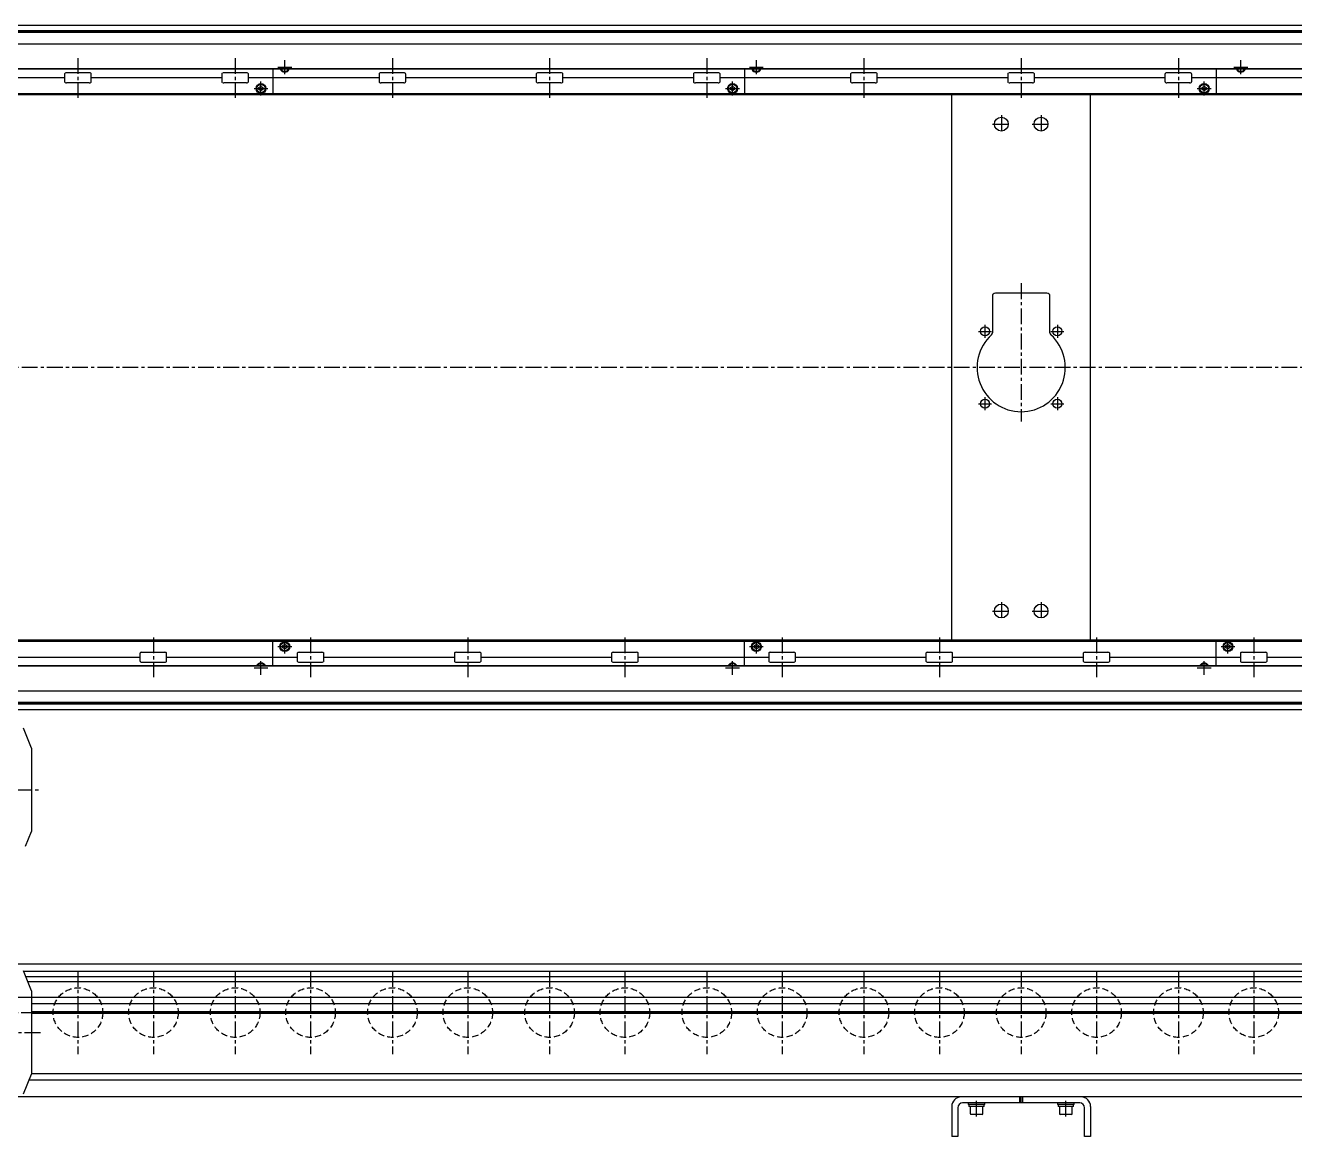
# Model space of a CAD drawing. Extents: x -10 to 3857, y -8 to 1201.
# Drawn here: x 676 to 1956, y 28 to 1148 of the extents above; entities that cross this region are included whole.
import ezdxf

# ---------------------------------------------------------------- set-up
doc = ezdxf.new("R2010")
doc.units = 0
doc.header["$LTSCALE"] = 0.5
doc.linetypes.add('CENTER', pattern=[50.8, 31.75, -6.35, 6.35, -6.35])
doc.linetypes.add('DASHED', pattern=[19.05, 12.7, -6.35])
for name, color, linetype in [('MSM_CENTER', 1, 'CENTER'), ('MSM_CONTINUOUS', 7, 'CONTINUOUS'), ('MSM_DASHED', 4, 'DASHED')]:
    doc.layers.add(name, color=color, linetype=linetype)

msp = doc.modelspace()

# ---------------------------------------------------------------- linework, layer by layer
at = {"layer": 'MSM_CENTER'}
for p, q in [((729.3, 1115.5), (729.3, 1075.5)), ((887.8, 1115.5), (887.8, 1075.5)), ((1046.3, 1115.5), (1046.3, 1075.5)), ((1204.8, 1115.5), (1204.8, 1075.5)), ((1363.3, 1115.5), (1363.3, 1075.5)), ((1521.8, 1115.5), (1521.8, 1075.5)), ((1680.3, 1115.5), (1680.3, 1075.5)), ((1838.8, 1115.5), (1838.8, 1075.5)), ((930.8, 1106.2), (944.8, 1106.2)), ((937.8, 1099.2), (937.8, 1113.2)), ((1406.3, 1106.2), (1420.3, 1106.2)), ((1413.3, 1099.2), (1413.3, 1113.2)), ((1894.8, 1106.2), (1908.8, 1106.2)), ((1901.8, 1099.2), (1901.8, 1113.2)), ((913.8, 1077.7), (913.8, 1091.8)), ((1389.3, 1077.7), (1389.3, 1091.8)), ((1864.8, 1077.7), (1864.8, 1091.8)), ((906.8, 1084.7), (920.8, 1084.7)), ((1382.3, 1084.7), (1396.3, 1084.7)), ((1857.8, 1084.7), (1871.8, 1084.7)), ((1660.3, 1057.9), (1660.3, 1039.9)), ((1700.3, 1057.9), (1700.3, 1039.9)), ((1651.3, 1048.9), (1669.3, 1048.9)), ((1691.3, 1048.9), (1709.3, 1048.9)), ((1680.3, 888.4), (1680.3, 748.9)), ((1643.8, 846.4), (1643.8, 833.4)), ((1716.8, 846.4), (1716.8, 833.4)), ((1637.3, 839.9), (1650.3, 839.9)), ((1710.3, 839.9), (1723.3, 839.9)), ((2999.9, 803.4), (359.8, 803.4)), ((1643.8, 773.4), (1643.8, 760.4)), ((1716.8, 773.4), (1716.8, 760.4)), ((1637.3, 766.9), (1650.3, 766.9)), ((1710.3, 766.9), (1723.3, 766.9)), ((1660.3, 566.9), (1660.3, 548.9)), ((1700.3, 566.9), (1700.3, 548.9)), ((1651.3, 557.9), (1669.3, 557.9)), ((1691.3, 557.9), (1709.3, 557.9)), ((805.3, 531.3), (805.3, 491.3)), ((937.8, 515), (937.8, 529)), ((963.8, 531.3), (963.8, 491.3)), ((1122.3, 531.3), (1122.3, 491.3)), ((1280.8, 531.3), (1280.8, 491.3)), ((1413.3, 515), (1413.3, 529)), ((1439.3, 531.3), (1439.3, 491.3)), ((1597.8, 531.3), (1597.8, 491.3)), ((1756.3, 531.3), (1756.3, 491.3)), ((1888.8, 515), (1888.8, 529)), ((1914.8, 531.3), (1914.8, 491.3)), ((930.8, 522), (944.8, 522)), ((1406.3, 522), (1420.3, 522)), ((1881.8, 522), (1895.8, 522)), ((906.8, 500.5), (920.8, 500.5)), ((913.8, 493.5), (913.8, 507.5)), ((1382.3, 500.5), (1396.3, 500.5)), ((1389.3, 493.5), (1389.3, 507.5)), ((1857.8, 500.5), (1871.8, 500.5)), ((1864.8, 493.5), (1864.8, 507.5)), ((362.3, 377.7), (692.3, 377.7)), ((729.3, 195), (729.3, 111)), ((805.3, 195), (805.3, 111)), ((887.8, 195), (887.8, 111)), ((963.8, 195), (963.8, 111)), ((1046.3, 195), (1046.3, 111)), ((1122.3, 195), (1122.3, 111)), ((1204.8, 195), (1204.8, 111)), ((1280.8, 195), (1280.8, 111)), ((1363.3, 195), (1363.3, 111)), ((1439.3, 195), (1439.3, 111)), ((1521.8, 195), (1521.8, 111)), ((1597.8, 195), (1597.8, 111)), ((1680.3, 195), (1680.3, 111)), ((1756.3, 195), (1756.3, 111)), ((1838.8, 195), (1838.8, 111)), ((1914.8, 195), (1914.8, 111)), ((367.3, 153), (2990.3, 153)), ((472.3, 133), (692.3, 133)), ((1635.3, 48.4), (1635.3, 64)), ((1725.3, 48.4), (1725.3, 64))]:
    msp.add_line(p, q, dxfattribs=at)
at = {"layer": 'MSM_CONTINUOUS'}
for p, q in [((2989.9, 1148.4), (370.7, 1148.4)), ((2988.3, 1148.3), (372.3, 1148.3)), ((2963.6, 1142.9), (396.9, 1142.9)), ((2963.6, 1141.2), (396.9, 1141.2)), ((2963.5, 1142), (397, 1142)), ((2988.3, 1129.5), (372.3, 1129.5)), ((2988.3, 1104.1), (372.3, 1104.1)), ((2988.3, 1104.5), (422.3, 1104.5)), ((925.8, 1104.1), (925.8, 1079.4)), ((937.8, 1103.9), (937.4, 1104.1)), ((938.1, 1104.1), (937.8, 1103.9)), ((1401.3, 1104.1), (1401.3, 1079.4)), ((1413.3, 1103.9), (1412.9, 1104.1)), ((1413.6, 1104.1), (1413.3, 1103.9)), ((1876.8, 1104.1), (1876.8, 1079.4)), ((1901.8, 1103.9), (1901.4, 1104.1)), ((1902.1, 1104.1), (1901.8, 1103.9)), ((715.8, 1095.5), (584.2, 1095.5)), ((715.8, 1099.5), (715.8, 1091.5)), ((740.7, 1100.5), (717.8, 1100.5)), ((740.7, 1090.5), (717.8, 1090.5)), ((742.7, 1091.5), (742.7, 1099.5)), ((874.3, 1095.5), (742.7, 1095.5)), ((874.3, 1099.5), (874.3, 1091.5)), ((899.2, 1100.5), (876.3, 1100.5)), ((899.2, 1090.5), (876.3, 1090.5)), ((901.2, 1091.5), (901.2, 1099.5)), ((1032.8, 1095.5), (901.2, 1095.5)), ((1032.8, 1099.5), (1032.8, 1091.5)), ((1057.7, 1100.5), (1034.8, 1100.5)), ((1057.7, 1090.5), (1034.8, 1090.5)), ((1059.7, 1091.5), (1059.7, 1099.5)), ((1191.3, 1095.5), (1059.7, 1095.5)), ((1191.3, 1099.5), (1191.3, 1091.5)), ((1216.2, 1100.5), (1193.3, 1100.5)), ((1216.2, 1090.5), (1193.3, 1090.5)), ((1218.2, 1091.5), (1218.2, 1099.5)), ((1349.8, 1095.5), (1218.2, 1095.5)), ((1349.8, 1099.5), (1349.8, 1091.5)), ((1374.7, 1100.5), (1351.8, 1100.5)), ((1374.7, 1090.5), (1351.8, 1090.5)), ((1376.7, 1091.5), (1376.7, 1099.5)), ((1508.3, 1095.5), (1376.7, 1095.5)), ((1508.3, 1099.5), (1508.3, 1091.5)), ((1533.2, 1100.5), (1510.3, 1100.5)), ((1533.2, 1090.5), (1510.3, 1090.5)), ((1535.2, 1091.5), (1535.2, 1099.5)), ((1666.8, 1095.5), (1535.2, 1095.5)), ((1666.8, 1099.5), (1666.8, 1091.5)), ((1691.7, 1100.5), (1668.8, 1100.5)), ((1691.7, 1090.5), (1668.8, 1090.5)), ((1693.7, 1091.5), (1693.7, 1099.5)), ((1825.3, 1095.5), (1693.7, 1095.5)), ((1825.3, 1099.5), (1825.3, 1091.5)), ((1850.2, 1100.5), (1827.3, 1100.5)), ((1850.2, 1090.5), (1827.3, 1090.5)), ((1852.2, 1091.5), (1852.2, 1099.5)), ((1983.8, 1095.5), (1852.2, 1095.5)), ((2986.3, 1079.4), (450.3, 1079.4)), ((2989.9, 1078.4), (450.3, 1078.4)), ((911.8, 1085.9), (913.8, 1087.1)), ((911.8, 1083.6), (911.8, 1085.9)), ((913.8, 1082.4), (911.8, 1083.6)), ((913.8, 1087.1), (915.8, 1085.9)), ((915.8, 1083.6), (913.8, 1082.4)), ((915.8, 1085.9), (915.8, 1083.6)), ((1387.3, 1085.9), (1389.3, 1087.1)), ((1387.3, 1083.6), (1387.3, 1085.9)), ((1389.3, 1082.4), (1387.3, 1083.6)), ((1389.3, 1087.1), (1391.3, 1085.9)), ((1391.3, 1083.6), (1389.3, 1082.4)), ((1391.3, 1085.9), (1391.3, 1083.6)), ((1610.3, 528.4), (1610.3, 1078.4)), ((1750.3, 528.4), (1750.3, 1078.4)), ((1862.8, 1085.9), (1864.8, 1087.1)), ((1862.8, 1083.6), (1862.8, 1085.9)), ((1864.8, 1082.4), (1862.8, 1083.6)), ((1864.8, 1087.1), (1866.8, 1085.9)), ((1866.8, 1083.6), (1864.8, 1082.4)), ((1866.8, 1085.9), (1866.8, 1083.6)), ((1651.3, 875.4), (1651.3, 838.5)), ((1706.3, 878.4), (1654.3, 878.4)), ((1709.3, 838.5), (1709.3, 875.4)), ((2989.9, 528.4), (450.3, 528.4)), ((450.3, 527.4), (2986.3, 527.4)), ((925.8, 502.6), (925.8, 527.4)), ((1401.3, 502.6), (1401.3, 527.4)), ((1876.8, 502.6), (1876.8, 527.4)), ((791.8, 515.3), (791.8, 507.3)), ((793.8, 516.3), (816.7, 516.3)), ((818.7, 507.3), (818.7, 515.3)), ((935.8, 523.2), (937.8, 524.4)), ((935.8, 520.9), (935.8, 523.2)), ((937.8, 519.7), (935.8, 520.9)), ((937.8, 524.4), (939.8, 523.2)), ((939.8, 520.9), (937.8, 519.7)), ((939.8, 523.2), (939.8, 520.9)), ((950.3, 515.3), (950.3, 507.3)), ((952.3, 516.3), (975.2, 516.3)), ((977.2, 507.3), (977.2, 515.3)), ((1108.8, 515.3), (1108.8, 507.3)), ((1110.8, 516.3), (1133.7, 516.3)), ((1135.7, 507.3), (1135.7, 515.3)), ((1267.3, 515.3), (1267.3, 507.3)), ((1269.3, 516.3), (1292.2, 516.3)), ((1294.2, 507.3), (1294.2, 515.3)), ((1411.3, 523.2), (1413.3, 524.4)), ((1411.3, 520.9), (1411.3, 523.2)), ((1413.3, 519.7), (1411.3, 520.9)), ((1413.3, 524.4), (1415.3, 523.2)), ((1415.3, 520.9), (1413.3, 519.7)), ((1415.3, 523.2), (1415.3, 520.9)), ((1425.8, 515.3), (1425.8, 507.3)), ((1427.8, 516.3), (1450.7, 516.3)), ((1452.7, 507.3), (1452.7, 515.3)), ((1584.3, 515.3), (1584.3, 507.3)), ((1586.3, 516.3), (1609.2, 516.3)), ((1611.2, 507.3), (1611.2, 515.3)), ((1742.8, 515.3), (1742.8, 507.3)), ((1744.8, 516.3), (1767.7, 516.3)), ((1769.7, 507.3), (1769.7, 515.3)), ((1886.8, 523.2), (1888.8, 524.4)), ((1886.8, 520.9), (1886.8, 523.2)), ((1888.8, 519.7), (1886.8, 520.9)), ((1888.8, 524.4), (1890.8, 523.2)), ((1890.8, 520.9), (1888.8, 519.7)), ((1890.8, 523.2), (1890.8, 520.9)), ((1901.3, 515.3), (1901.3, 507.3)), ((1903.3, 516.3), (1926.2, 516.3)), ((1928.2, 507.3), (1928.2, 515.3)), ((2988.3, 502.6), (372.3, 502.6)), ((2988.3, 502.2), (422.3, 502.2)), ((660.2, 511.3), (791.8, 511.3)), ((793.8, 506.3), (816.7, 506.3)), ((818.7, 511.3), (950.3, 511.3)), ((913.4, 502.6), (913.8, 502.9)), ((913.8, 502.9), (914.1, 502.6)), ((952.3, 506.3), (975.2, 506.3)), ((977.2, 511.3), (1108.8, 511.3)), ((1110.8, 506.3), (1133.7, 506.3)), ((1135.7, 511.3), (1267.3, 511.3)), ((1269.3, 506.3), (1292.2, 506.3)), ((1294.2, 511.3), (1425.8, 511.3)), ((1388.9, 502.6), (1389.3, 502.9)), ((1389.3, 502.9), (1389.6, 502.6)), ((1427.8, 506.3), (1450.7, 506.3)), ((1452.7, 511.3), (1584.3, 511.3)), ((1586.3, 506.3), (1609.2, 506.3)), ((1611.2, 511.3), (1742.8, 511.3)), ((1744.8, 506.3), (1767.7, 506.3)), ((1769.7, 511.3), (1901.3, 511.3)), ((1864.4, 502.6), (1864.8, 502.9)), ((1864.8, 502.9), (1865.1, 502.6)), ((1903.3, 506.3), (1926.2, 506.3)), ((1928.2, 511.3), (2059.8, 511.3)), ((2988.3, 477.2), (372.3, 477.2)), ((2963.6, 465.6), (396.9, 465.6)), ((2963.6, 463.9), (396.9, 463.9)), ((2963.5, 464.7), (397, 464.7)), ((2989.9, 458.4), (370.7, 458.4)), ((2988.3, 458.4), (372.3, 458.4)), ((682.3, 419.7), (674.3, 439.7)), ((682.3, 419.7), (682.3, 335.7)), ((676.3, 320.7), (682.3, 335.7)), ((2988.3, 202), (372.3, 202)), ((682.3, 175), (674.3, 195)), ((2988.3, 194.6), (674.4, 194.6)), ((2872.3, 189), (676.7, 189)), ((2872.3, 184), (678.7, 184)), ((2772.3, 168.2), (667.3, 168.2)), ((682.3, 175), (682.3, 91)), ((2772.3, 161.8), (682.3, 161.8)), ((2772.3, 153.9), (682.3, 153.9)), ((2772.3, 153), (682.3, 153)), ((2772.3, 152.1), (682.3, 152.1)), ((674.3, 71), (682.3, 91)), ((2772.3, 91.3), (682.3, 91.3)), ((2772.3, 84.8), (679.8, 84.8)), ((2989.9, 68), (472.3, 68)), ((1678.8, 62), (1678.8, 68)), ((1680.3, 62), (1680.3, 68)), ((1681.8, 62), (1681.8, 68)), ((1610.3, 58.5), (1610.3, 28)), ((1616.3, 57), (1616.3, 28)), ((1739.3, 62), (1621.3, 62)), ((1626.8, 62), (1626.8, 60.4)), ((1643.8, 60.4), (1626.8, 60.4)), ((1627.6, 60.4), (1627.6, 58.4)), ((1643, 58.4), (1627.6, 58.4)), ((1628.8, 58.4), (1628.8, 51.2)), ((1641.8, 51.2), (1641.8, 58.4)), ((1643, 58.4), (1643, 60.4)), ((1643.8, 60.4), (1643.8, 62)), ((1716.8, 62), (1716.8, 60.4)), ((1733.8, 60.4), (1716.8, 60.4)), ((1717.6, 60.4), (1717.6, 58.4)), ((1733, 58.4), (1717.6, 58.4)), ((1718.8, 58.4), (1718.8, 51.2)), ((1731.8, 51.2), (1731.8, 58.4)), ((1733, 58.4), (1733, 60.4)), ((1733.8, 60.4), (1733.8, 62)), ((1744.3, 28), (1744.3, 57)), ((1750.3, 58.5), (1750.3, 28)), ((1641, 50.4), (1629.6, 50.4)), ((1731, 50.4), (1719.6, 50.4)), ((1616.3, 28), (1610.3, 28)), ((1750.3, 28), (1744.3, 28))]:
    msp.add_line(p, q, dxfattribs=at)
for centre, radius in [((913.8, 1084.7), 5), ((913.8, 1084.7), 4.25), ((1389.3, 1084.7), 5), ((1389.3, 1084.7), 4.25), ((1864.8, 1084.7), 5), ((1864.8, 1084.7), 4.25), ((1660.3, 1048.9), 7), ((1700.3, 1048.9), 7), ((1643.8, 839.9), 4.5), ((1716.8, 839.9), 4.5), ((1643.8, 766.9), 4.5), ((1716.8, 766.9), 4.5), ((1660.3, 557.9), 7), ((1700.3, 557.9), 7), ((937.8, 522), 5), ((937.8, 522), 4.25), ((1413.3, 522), 5), ((1413.3, 522), 4.25), ((1888.8, 522), 5), ((1888.8, 522), 4.25)]:
    msp.add_circle(centre, radius, dxfattribs=at)
for centre, radius, start, end in [((937.8, 1106.2), 5, 204.8346, 335.1654), ((937.8, 1106.2), 4.25, 209.6116, 330.3884), ((1413.3, 1106.2), 5, 204.8346, 335.1654), ((1413.3, 1106.2), 4.25, 209.6116, 330.3884), ((1901.8, 1106.2), 5, 204.8346, 335.1654), ((1901.8, 1106.2), 4.25, 209.6116, 330.3884), ((716.7, 1099.4), 0.882, 115.5328, 172.1027), ((716.7, 1091.6), 0.882, 187.8973, 244.4672), ((717.8, 1097.1), 3.41, 89.6687, 115.2454), ((717.8, 1093.9), 3.41, 244.7546, 270.3313), ((740.7, 1097.1), 3.41, 64.7546, 90.3313), ((740.7, 1093.9), 3.41, 269.6687, 295.2454), ((741.8, 1099.4), 0.882, 7.8973, 64.4672), ((741.8, 1091.6), 0.882, 295.5328, 352.1027), ((875.2, 1099.4), 0.882, 115.5328, 172.1027), ((875.2, 1091.6), 0.882, 187.8973, 244.4672), ((876.3, 1097.1), 3.41, 89.6687, 115.2454), ((876.3, 1093.9), 3.41, 244.7546, 270.3313), ((899.2, 1097.1), 3.41, 64.7546, 90.3313), ((899.2, 1093.9), 3.41, 269.6687, 295.2454), ((900.3, 1099.4), 0.882, 7.8973, 64.4672), ((900.3, 1091.6), 0.882, 295.5328, 352.1027), ((1033.7, 1099.4), 0.882, 115.5328, 172.1027), ((1033.7, 1091.6), 0.882, 187.8973, 244.4672), ((1034.8, 1097.1), 3.41, 89.6687, 115.2454), ((1034.8, 1093.9), 3.41, 244.7546, 270.3313), ((1057.7, 1097.1), 3.41, 64.7546, 90.3313), ((1057.7, 1093.9), 3.41, 269.6687, 295.2454), ((1058.8, 1099.4), 0.882, 7.8973, 64.4672), ((1058.8, 1091.6), 0.882, 295.5328, 352.1027), ((1192.2, 1099.4), 0.882, 115.5328, 172.1027), ((1192.2, 1091.6), 0.882, 187.8973, 244.4672), ((1193.3, 1097.1), 3.41, 89.6687, 115.2454), ((1193.3, 1093.9), 3.41, 244.7546, 270.3313), ((1216.2, 1097.1), 3.41, 64.7546, 90.3313), ((1216.2, 1093.9), 3.41, 269.6687, 295.2454), ((1217.3, 1099.4), 0.882, 7.8973, 64.4672), ((1217.3, 1091.6), 0.882, 295.5328, 352.1027), ((1350.7, 1099.4), 0.882, 115.5328, 172.1027), ((1350.7, 1091.6), 0.882, 187.8973, 244.4672), ((1351.8, 1097.1), 3.41, 89.6687, 115.2454), ((1351.8, 1093.9), 3.41, 244.7546, 270.3313), ((1374.7, 1097.1), 3.41, 64.7546, 90.3313), ((1374.7, 1093.9), 3.41, 269.6687, 295.2454), ((1375.8, 1099.4), 0.882, 7.8973, 64.4672), ((1375.8, 1091.6), 0.882, 295.5328, 352.1027), ((1509.2, 1099.4), 0.882, 115.5328, 172.1027), ((1509.2, 1091.6), 0.882, 187.8973, 244.4672), ((1510.3, 1097.1), 3.41, 89.6687, 115.2454), ((1510.3, 1093.9), 3.41, 244.7546, 270.3313), ((1533.2, 1097.1), 3.41, 64.7546, 90.3313), ((1533.2, 1093.9), 3.41, 269.6687, 295.2454), ((1534.3, 1099.4), 0.882, 7.8973, 64.4672), ((1534.3, 1091.6), 0.882, 295.5328, 352.1027), ((1667.7, 1099.4), 0.882, 115.5328, 172.1027), ((1667.7, 1091.6), 0.882, 187.8973, 244.4672), ((1668.8, 1097.1), 3.41, 89.6687, 115.2454), ((1668.8, 1093.9), 3.41, 244.7546, 270.3313), ((1691.7, 1097.1), 3.41, 64.7546, 90.3313), ((1691.7, 1093.9), 3.41, 269.6687, 295.2454), ((1692.8, 1099.4), 0.882, 7.8973, 64.4672), ((1692.8, 1091.6), 0.882, 295.5328, 352.1027), ((1826.2, 1099.4), 0.882, 115.5328, 172.1027), ((1826.2, 1091.6), 0.882, 187.8973, 244.4672), ((1827.3, 1097.1), 3.41, 89.6687, 115.2454), ((1827.3, 1093.9), 3.41, 244.7546, 270.3313), ((1850.2, 1097.1), 3.41, 64.7546, 90.3313), ((1850.2, 1093.9), 3.41, 269.6687, 295.2454), ((1851.3, 1099.4), 0.882, 7.8973, 64.4672), ((1851.3, 1091.6), 0.882, 295.5328, 352.1027), ((1654.3, 875.4), 3, 90, 180), ((1706.3, 875.4), 3, 0, 90), ((1680.3, 803.4), 44.5, 132.3521, 47.6479), ((1648.3, 838.5), 3, 312.3521, 360), ((1712.3, 838.5), 3, 180, 227.6479), ((792.7, 515.2), 0.882, 115.5328, 172.1027), ((793.8, 512.9), 3.41, 89.6687, 115.2454), ((816.7, 512.9), 3.41, 64.7546, 90.3313), ((817.8, 515.2), 0.882, 7.8973, 64.4672), ((951.2, 515.2), 0.882, 115.5328, 172.1027), ((952.3, 512.9), 3.41, 89.6687, 115.2454), ((975.2, 512.9), 3.41, 64.7546, 90.3313), ((976.3, 515.2), 0.882, 7.8973, 64.4672), ((1109.7, 515.2), 0.882, 115.5328, 172.1027), ((1110.8, 512.9), 3.41, 89.6687, 115.2454), ((1133.7, 512.9), 3.41, 64.7546, 90.3313), ((1134.8, 515.2), 0.882, 7.8973, 64.4672), ((1268.2, 515.2), 0.882, 115.5328, 172.1027), ((1269.3, 512.9), 3.41, 89.6687, 115.2454), ((1292.2, 512.9), 3.41, 64.7546, 90.3313), ((1293.3, 515.2), 0.882, 7.8973, 64.4672), ((1426.7, 515.2), 0.882, 115.5328, 172.1027), ((1427.8, 512.9), 3.41, 89.6687, 115.2454), ((1450.7, 512.9), 3.41, 64.7546, 90.3313), ((1451.8, 515.2), 0.882, 7.8973, 64.4672), ((1585.2, 515.2), 0.882, 115.5328, 172.1027), ((1586.3, 512.9), 3.41, 89.6687, 115.2454), ((1609.2, 512.9), 3.41, 64.7546, 90.3313), ((1610.3, 515.2), 0.882, 7.8973, 64.4672), ((1743.7, 515.2), 0.882, 115.5328, 172.1027), ((1744.8, 512.9), 3.41, 89.6687, 115.2454), ((1767.7, 512.9), 3.41, 64.7546, 90.3313), ((1768.8, 515.2), 0.882, 7.8973, 64.4672), ((1902.2, 515.2), 0.882, 115.5328, 172.1027), ((1903.3, 512.9), 3.41, 89.6687, 115.2454), ((1926.2, 512.9), 3.41, 64.7546, 90.3313), ((1927.3, 515.2), 0.882, 7.8973, 64.4672), ((792.7, 507.4), 0.882, 187.8973, 244.4672), ((793.8, 509.7), 3.41, 244.7546, 270.3313), ((816.7, 509.7), 3.41, 269.6687, 295.2454), ((817.8, 507.4), 0.882, 295.5328, 352.1027), ((913.8, 500.5), 5, 24.8346, 155.1654), ((913.8, 500.5), 4.25, 29.6116, 150.3884), ((951.2, 507.4), 0.882, 187.8973, 244.4672), ((952.3, 509.7), 3.41, 244.7546, 270.3313), ((975.2, 509.7), 3.41, 269.6687, 295.2454), ((976.3, 507.4), 0.882, 295.5328, 352.1027), ((1109.7, 507.4), 0.882, 187.8973, 244.4672), ((1110.8, 509.7), 3.41, 244.7546, 270.3313), ((1133.7, 509.7), 3.41, 269.6687, 295.2454), ((1134.8, 507.4), 0.882, 295.5328, 352.1027), ((1268.2, 507.4), 0.882, 187.8973, 244.4672), ((1269.3, 509.7), 3.41, 244.7546, 270.3313), ((1292.2, 509.7), 3.41, 269.6687, 295.2454), ((1293.3, 507.4), 0.882, 295.5328, 352.1027), ((1389.3, 500.5), 5, 24.8346, 155.1654), ((1389.3, 500.5), 4.25, 29.6116, 150.3884), ((1426.7, 507.4), 0.882, 187.8973, 244.4672), ((1427.8, 509.7), 3.41, 244.7546, 270.3313), ((1450.7, 509.7), 3.41, 269.6687, 295.2454), ((1451.8, 507.4), 0.882, 295.5328, 352.1027), ((1585.2, 507.4), 0.882, 187.8973, 244.4672), ((1586.3, 509.7), 3.41, 244.7546, 270.3313), ((1609.2, 509.7), 3.41, 269.6687, 295.2454), ((1610.3, 507.4), 0.882, 295.5328, 352.1027), ((1743.7, 507.4), 0.882, 187.8973, 244.4672), ((1744.8, 509.7), 3.41, 244.7546, 270.3313), ((1767.7, 509.7), 3.41, 269.6687, 295.2454), ((1768.8, 507.4), 0.882, 295.5328, 352.1027), ((1864.8, 500.5), 5, 24.8346, 155.1654), ((1864.8, 500.5), 4.25, 29.6116, 150.3884), ((1902.2, 507.4), 0.882, 187.8973, 244.4672), ((1903.3, 509.7), 3.41, 244.7546, 270.3313), ((1926.2, 509.7), 3.41, 269.6687, 295.2454), ((1927.3, 507.4), 0.882, 295.5328, 352.1027), ((1619.8, 58.5), 9.5, 90, 180), ((1740.8, 58.5), 9.5, 0, 90), ((1621.3, 57), 5, 90, 180), ((1629.6, 51.2), 0.8, 180, 270), ((1641, 51.2), 0.8, 270, 0), ((1719.6, 51.2), 0.8, 180, 270), ((1731, 51.2), 0.8, 270, 0), ((1739.3, 57), 5, 0, 90)]:
    msp.add_arc(centre, radius, start, end, dxfattribs=at)
at = {"layer": 'MSM_DASHED'}
for centre in [(729.3, 153), (805.3, 153), (887.8, 153), (963.8, 153), (1046.3, 153), (1122.3, 153), (1204.8, 153), (1280.8, 153), (1363.3, 153), (1439.3, 153), (1521.8, 153), (1597.8, 153), (1680.3, 153), (1756.3, 153), (1838.8, 153), (1914.8, 153)]:
    msp.add_circle(centre, 25, dxfattribs=at)

doc.saveas('drawing.dxf')
